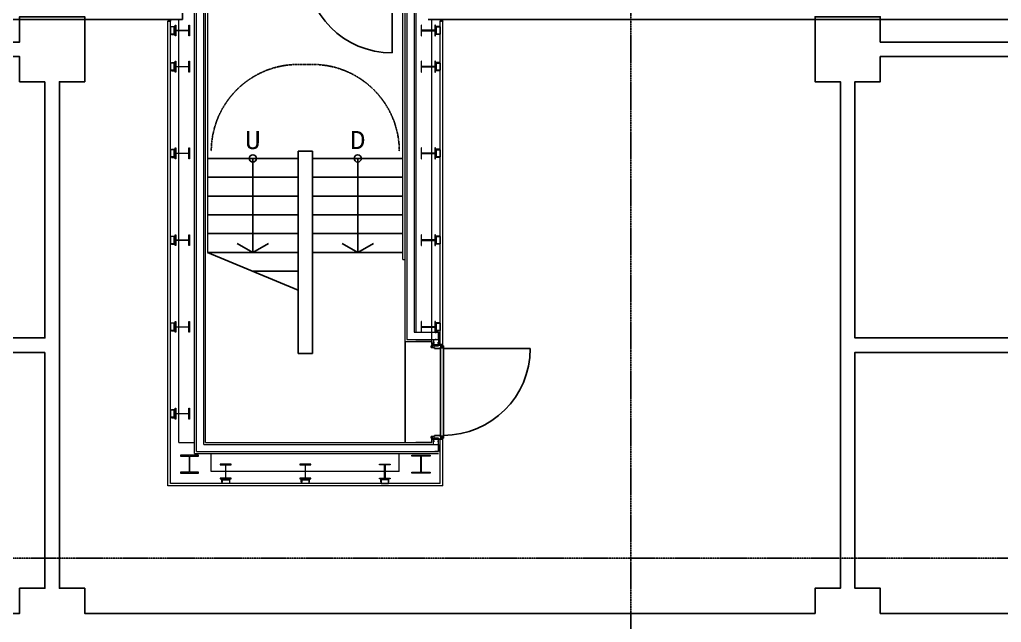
# Model space of a CAD drawing. Header units: millimetres. Extents: x -21841 to 195597, y -1659 to 112111.
# Drawn here: x 8215 to 9572, y 10661 to 11495 of the extents above; entities that cross this region are included whole.
import ezdxf
from ezdxf.enums import TextEntityAlignment as Align

# ---------------------------------------------------------------- set-up
doc = ezdxf.new("R2010")
doc.units = ezdxf.units.MM
doc.linetypes.add('X-N-FAB-L10$0$COL-CEN-LIN', pattern=[3.25, 2.5, -0.25, 0.25, -0.25])
doc.linetypes.add('X-N-FAB-L10$0$HIDDEN', pattern=[0.375, 0.25, -0.125])
for name, color, linetype in [('0-FMCS', 6, 'Continuous'), ('0-XREF', 7, 'Continuous'), ('X-N-FAB-L10$0$0-NC', 8, 'Continuous'), ('X-N-FAB-L10$0$0-ND', 8, 'Continuous'), ('X-N-FAB-L10$0$12', 8, 'Continuous'), ('X-N-FAB-L10$0$CCL', 8, 'X-N-FAB-L10$0$COL-CEN-LIN'), ('X-N-FAB-L10$0$DOOR', 8, 'Continuous'), ('X-N-FAB-L10$0$HID', 8, 'X-N-FAB-L10$0$HIDDEN'), ('X-N-FAB-L10$0$HR', 8, 'Continuous'), ('X-N-FAB-L10$0$ST', 8, 'Continuous'), ('X-N-FAB-L10$0$WALL-RC', 8, 'Continuous'), ('X-S-FAB-L10$0$0-DIM-TXT', 8, 'Continuous'), ('X-S-FAB-L10$0$Steel Frame-188K', 8, 'Continuous')]:
    doc.layers.add(name, color=color, linetype=linetype)
doc.layers.add('X-N-FAB-L10$0$ARC', color=8, linetype='Continuous', lineweight=0)
doc.layers.add('X-N-FAB-L10$0$STEEL1', color=8, linetype='Continuous', lineweight=0)
doc.styles.add('X-N-FAB-L10$0$ATS', font='monotxt.shx', dxfattribs={"bigfont": 'BIGFONT.shx'})
doc.styles.add('X-N-FAB-L10$0$CHINA', font='simplex.shx', dxfattribs={"width": 0.75, "bigfont": 'chineset.shx'})
doc.styles.add('X-N-FAB-L10$0$COL-NUM', font='romanc')
doc.styles.add('X-S-FAB-L10$0$CHINA', font='simplex.shx', dxfattribs={"width": 0.75, "bigfont": 'chineset.shx'})
doc.styles.add('X-S-FAB-L10$0$Standard', font='', dxfattribs={"width": 0.8})
doc.styles.add('X-S-FAB-L10$0$TG_NOTE_TEXT', font='simplex.shx', dxfattribs={"width": 0.75, "bigfont": 'chineset.shx'})
doc.styles.get('X-S-FAB-L10$0$Standard').set_extended_font_data('Microsoft JhengHei')

# ---------------------------------------------------------------- blocks, each defined once
blk = doc.blocks.new('X-N-FAB-L10')
at = {"layer": 'X-N-FAB-L10$0$12', "color": 8}
for p, q in [((8537.5, 11173), (8537.5, 11303)), ((8682.5, 11303), (8682.5, 11173)), ((8515.849, 11185.5), (8537.5, 11173)), ((8537.5, 11173), (8559.151, 11185.5)), ((8660.849, 11185.5), (8682.5, 11173)), ((8682.5, 11173), (8704.151, 11185.5))]:
    blk.add_line(p, q, dxfattribs=at)
for centre in [(8537.5, 11303), (8682.5, 11303)]:
    blk.add_circle(centre, 5, dxfattribs=at)
at = {"layer": 'X-N-FAB-L10$0$ARC', "color": 8}
for p, q in [((8475, 11570), (8475, 11173)), ((8745, 11163), (8745, 11570)), ((8420, 11495), (8423.5, 11495)), ((8745, 11163), (8748, 11163)), ((8800, 11045.5), (8796.5, 11045.5)), ((8800, 10914.5), (8796.5, 10914.5))]:
    blk.add_line(p, q, dxfattribs=at)
at = {"layer": 'X-N-FAB-L10$0$CCL', "color": 8}
for p, q in [((9060, 10600), (9060, 19760)), ((-720, 10750), (27370, 10750))]:
    blk.add_line(p, q, dxfattribs=at)
at = {"layer": 'X-N-FAB-L10$0$DOOR', "color": 8}
for p, q in [((8730, 11449), (8730, 11569)), ((8748, 11050), (8748, 10910)), ((8786.5, 11044), (8784, 11044)), ((8784, 11044), (8784, 11041.5)), ((8784, 11041.5), (8788.5, 11041.5)), ((8787.5, 11044), (8787.5, 11048)), ((8787.5, 11048), (8788.5, 11048)), ((8794, 11044), (8787.5, 11044)), ((8788.5, 11041.5), (8788.5, 11040)), ((8788.5, 11040), (8796.5, 11040)), ((8793, 11048), (8794, 11048)), ((8794, 11048), (8794, 11044)), ((8798.5, 11044), (8796.5, 11045.5)), ((8796.5, 11045.5), (8796.5, 11044)), ((8798.5, 11045.5), (8796.5, 11045.5)), ((8796.5, 11044), (8798.5, 11044)), ((8796.5, 11040), (8796.5, 11041.5)), ((8796.5, 11041.5), (8801, 11041.5)), ((8801, 11041), (8797, 11041)), ((8797, 11041), (8797, 10919)), ((8798.5, 11044), (8798.5, 11045.5)), ((8798.5, 11045.5), (8800, 11045.5)), ((8798.5, 11044), (8798.5, 11045.5)), ((8800, 11044), (8798.5, 11044)), ((8801, 11044), (8798.5, 11044)), ((8801, 11041.5), (8801, 11044)), ((8801, 10919), (8801, 11041)), ((8921, 11040), (8801, 11040)), ((8784, 10916), (8784, 10918.5)), ((8784, 10918.5), (8788.5, 10918.5)), ((8786.5, 10916), (8784, 10916)), ((8788.5, 10918.5), (8788.5, 10920)), ((8788.5, 10920), (8796.5, 10920)), ((8796.5, 10920), (8796.5, 10918.5)), ((8796.5, 10918.5), (8801, 10918.5)), ((8798.5, 10916), (8796.5, 10914.5)), ((8796.5, 10914.5), (8796.5, 10916)), ((8796.5, 10916), (8798.5, 10916)), ((8798.5, 10914.5), (8796.5, 10914.5)), ((8797, 10919), (8801, 10919)), ((8798.5, 10916), (8798.5, 10914.5)), ((8800, 10916), (8798.5, 10916)), ((8798.5, 10916), (8798.5, 10914.5)), ((8801, 10916), (8798.5, 10916)), ((8798.5, 10914.5), (8800, 10914.5)), ((8801, 10918.5), (8801, 10916))]:
    blk.add_line(p, q, dxfattribs=at)
for centre, radius, start, end in [((8730, 11569), 120, 180, 270), ((8800.702, 11044.75), 1.027, 133.098184, 226.901816), ((8801, 11040), 120, 270, 0), ((8800.702, 10915.25), 1.027, 133.098184, 226.901816)]:
    blk.add_arc(centre, radius, start, end, dxfattribs=at)
at = {"layer": 'X-N-FAB-L10$0$HID', "color": 8}
blk.add_line((8600, 11433), (8620, 11433), dxfattribs=at)
for centre, start, end in [((8600, 11313), 90, 180), ((8620, 11313), 360, 90)]:
    blk.add_arc(centre, 120, start, end, dxfattribs=at)
at = {"layer": 'X-N-FAB-L10$0$HR', "color": 8}
for p, q in [((8600, 11313), (8620, 11313)), ((8600, 11121), (8600, 11313)), ((8620, 11163), (8620, 11313)), ((8620, 11033), (8620, 11163)), ((8600, 11033), (8600, 11121)), ((8600, 11033), (8620, 11033))]:
    blk.add_line(p, q, dxfattribs=at)
at = {"layer": 'X-N-FAB-L10$0$ST', "color": 8}
for p, q in [((8600, 11303), (8475, 11303)), ((8620, 11303), (8745, 11303)), ((8600, 11277), (8475, 11277)), ((8620, 11277), (8745, 11277)), ((8600, 11251), (8475, 11251)), ((8620, 11251), (8745, 11251)), ((8600, 11225), (8475, 11225)), ((8620, 11225), (8745, 11225)), ((8600, 11199), (8475, 11199)), ((8620, 11199), (8745, 11199)), ((8600, 11173), (8475, 11173)), ((8475, 11173), (8600, 11121)), ((8620, 11173), (8745, 11173)), ((8600, 11147), (8537.5, 11147))]:
    blk.add_line(p, q, dxfattribs=at)
at = {"layer": 'X-N-FAB-L10$0$STEEL1', "color": 8}
for p, q in [((8469.5, 10907.5), (8469.5, 11572.5)), ((8472, 10910), (8472, 11570)), ((8748, 11050), (8748, 11570)), ((8750.5, 11572.5), (8750.5, 11052.5)), ((8457, 10895), (8457, 11535)), ((8459.5, 10897.5), (8459.5, 11535)), ((8760.5, 11535), (8760.5, 11062.5)), ((8763, 11535), (8763, 11062.5)), ((8421.5, 11495), (8420, 11495)), ((8420, 10850), (8420, 11493)), ((8420, 11493), (8423.5, 11493)), ((8420, 11493), (8421.5, 11493)), ((8421.5, 11493), (8423.5, 11495)), ((8421.5, 11493), (8421.5, 11495)), ((8421.5, 11495), (8423.5, 11495)), ((8421.5, 11493), (8421.5, 11495)), ((8423.5, 11493), (8421.5, 11493)), ((8423.5, 11495), (8423.5, 11493)), ((8423.5, 10853.5), (8423.5, 11493)), ((8428.5, 11485), (8423.5, 11485)), ((8423.5, 11485), (8423.5, 11475)), ((8425, 11485.6), (8430, 11485.6)), ((8425, 11485), (8425, 11485.6)), ((8429.4, 11485), (8425, 11485)), ((8428.5, 11475), (8428.5, 11485)), ((8429.4, 11480.6), (8429.4, 11485)), ((8430, 11472.5), (8430, 11487.5)), ((8430, 11487.5), (8430.9, 11487.5)), ((8430, 11485.6), (8430, 11480.6)), ((8430.9, 11487.5), (8430.9, 11480.3)), ((8435, 10910), (8435, 11495)), ((8449.1, 11480.3), (8449.1, 11487.5)), ((8449.1, 11487.5), (8450, 11487.5)), ((8450, 11487.5), (8450, 11472.5)), ((8770.9, 11487.5), (8770, 11487.5)), ((8770, 11487.5), (8770, 11472.5)), ((8770.9, 11480.3), (8770.9, 11487.5)), ((8785, 11045.5), (8785, 11495)), ((8790, 11487.5), (8789.1, 11487.5)), ((8789.1, 11487.5), (8789.1, 11480.3)), ((8790, 11472.5), (8790, 11487.5)), ((8795, 11485.6), (8790, 11485.6)), ((8790, 11485.6), (8790, 11480.6)), ((8790.6, 11480.6), (8790.6, 11485)), ((8790.6, 11485), (8795, 11485)), ((8791.5, 11475), (8791.5, 11485)), ((8791.5, 11485), (8796.5, 11485)), ((8795, 11485), (8795, 11485.6)), ((8800, 11495), (8796.5, 11495)), ((8798.5, 11493), (8796.5, 11495)), ((8796.5, 11495), (8796.5, 11493)), ((8798.5, 11495), (8796.5, 11495)), ((8796.5, 11045.5), (8796.5, 11493)), ((8800, 11493), (8796.5, 11493)), ((8796.5, 11493), (8798.5, 11493)), ((8796.5, 11485), (8796.5, 11475)), ((8798.5, 11493), (8798.5, 11495)), ((8798.5, 11495), (8800, 11495)), ((8798.5, 11493), (8798.5, 11495)), ((8800, 11493), (8798.5, 11493)), ((8800, 11045.5), (8800, 11493)), ((8423.5, 11475), (8428.5, 11475)), ((8429.4, 11475), (8425, 11475)), ((8425, 11475), (8425, 11474.4)), ((8425, 11474.4), (8430, 11474.4)), ((8430, 11480.6), (8429.4, 11480.6)), ((8430, 11479.4), (8429.4, 11479.4)), ((8429.4, 11479.4), (8429.4, 11475)), ((8430, 11474.4), (8430, 11479.4)), ((8430.9, 11472.5), (8430, 11472.5)), ((8430.9, 11480.3), (8449.1, 11480.3)), ((8449.1, 11479.7), (8430.9, 11479.7)), ((8430.9, 11479.7), (8430.9, 11472.5)), ((8449.1, 11472.5), (8449.1, 11479.7)), ((8450, 11472.5), (8449.1, 11472.5)), ((8770, 11472.5), (8770.9, 11472.5)), ((8789.1, 11480.3), (8770.9, 11480.3)), ((8770.9, 11472.5), (8770.9, 11479.7)), ((8770.9, 11479.7), (8789.1, 11479.7)), ((8789.1, 11479.7), (8789.1, 11472.5)), ((8789.1, 11472.5), (8790, 11472.5)), ((8790, 11480.6), (8790.6, 11480.6)), ((8790, 11474.4), (8790, 11479.4)), ((8790, 11479.4), (8790.6, 11479.4)), ((8795, 11474.4), (8790, 11474.4)), ((8790.6, 11479.4), (8790.6, 11475)), ((8790.6, 11475), (8795, 11475)), ((8796.5, 11475), (8791.5, 11475)), ((8795, 11475), (8795, 11474.4)), ((8428.5, 11435), (8423.5, 11435)), ((8423.5, 11435), (8423.5, 11425)), ((8425, 11435.6), (8430, 11435.6)), ((8425, 11435), (8425, 11435.6)), ((8429.4, 11435), (8425, 11435)), ((8428.5, 11425), (8428.5, 11435)), ((8429.4, 11430.6), (8429.4, 11435)), ((8430, 11430.6), (8429.4, 11430.6)), ((8430, 11422.5), (8430, 11437.5)), ((8430, 11437.5), (8430.9, 11437.5)), ((8430, 11435.6), (8430, 11430.6)), ((8430.9, 11437.5), (8430.9, 11430.3)), ((8430.9, 11430.3), (8449.1, 11430.3)), ((8449.1, 11430.3), (8449.1, 11437.5)), ((8449.1, 11437.5), (8450, 11437.5)), ((8450, 11437.5), (8450, 11422.5)), ((8770.9, 11437.5), (8770, 11437.5)), ((8770, 11437.5), (8770, 11422.5)), ((8770.9, 11430.3), (8770.9, 11437.5)), ((8789.1, 11430.3), (8770.9, 11430.3)), ((8790, 11437.5), (8789.1, 11437.5)), ((8789.1, 11437.5), (8789.1, 11430.3)), ((8790, 11422.5), (8790, 11437.5)), ((8795, 11435.6), (8790, 11435.6)), ((8790, 11435.6), (8790, 11430.6)), ((8790, 11430.6), (8790.6, 11430.6)), ((8790.6, 11430.6), (8790.6, 11435)), ((8790.6, 11435), (8795, 11435)), ((8791.5, 11425), (8791.5, 11435)), ((8791.5, 11435), (8796.5, 11435)), ((8795, 11435), (8795, 11435.6)), ((8796.5, 11435), (8796.5, 11425)), ((8423.5, 11425), (8428.5, 11425)), ((8429.4, 11425), (8425, 11425)), ((8425, 11425), (8425, 11424.4)), ((8425, 11424.4), (8430, 11424.4)), ((8430, 11429.4), (8429.4, 11429.4)), ((8429.4, 11429.4), (8429.4, 11425)), ((8430, 11424.4), (8430, 11429.4)), ((8430.9, 11422.5), (8430, 11422.5)), ((8449.1, 11429.7), (8430.9, 11429.7)), ((8430.9, 11429.7), (8430.9, 11422.5)), ((8449.1, 11422.5), (8449.1, 11429.7)), ((8450, 11422.5), (8449.1, 11422.5)), ((8770, 11422.5), (8770.9, 11422.5)), ((8770.9, 11422.5), (8770.9, 11429.7)), ((8770.9, 11429.7), (8789.1, 11429.7)), ((8789.1, 11429.7), (8789.1, 11422.5)), ((8789.1, 11422.5), (8790, 11422.5)), ((8790, 11424.4), (8790, 11429.4)), ((8790, 11429.4), (8790.6, 11429.4)), ((8795, 11424.4), (8790, 11424.4)), ((8790.6, 11429.4), (8790.6, 11425)), ((8790.6, 11425), (8795, 11425)), ((8796.5, 11425), (8791.5, 11425)), ((8795, 11425), (8795, 11424.4)), ((8428.5, 11315), (8423.5, 11315)), ((8423.5, 11315), (8423.5, 11305)), ((8425, 11315.6), (8430, 11315.6)), ((8425, 11315), (8425, 11315.6)), ((8429.4, 11315), (8425, 11315)), ((8428.5, 11305), (8428.5, 11315)), ((8429.4, 11310.6), (8429.4, 11315)), ((8430, 11310.6), (8429.4, 11310.6)), ((8430, 11309.4), (8429.4, 11309.4)), ((8429.4, 11309.4), (8429.4, 11305)), ((8430, 11302.5), (8430, 11317.5)), ((8430, 11317.5), (8430.9, 11317.5)), ((8430, 11315.6), (8430, 11310.6)), ((8430, 11304.4), (8430, 11309.4)), ((8430.9, 11317.5), (8430.9, 11310.3)), ((8430.9, 11310.3), (8449.1, 11310.3)), ((8449.1, 11309.7), (8430.9, 11309.7)), ((8430.9, 11309.7), (8430.9, 11302.5)), ((8449.1, 11310.3), (8449.1, 11317.5)), ((8449.1, 11317.5), (8450, 11317.5)), ((8449.1, 11302.5), (8449.1, 11309.7)), ((8450, 11317.5), (8450, 11302.5)), ((8770.9, 11317.5), (8770, 11317.5)), ((8770, 11317.5), (8770, 11302.5)), ((8770.9, 11310.3), (8770.9, 11317.5)), ((8789.1, 11310.3), (8770.9, 11310.3)), ((8770.9, 11302.5), (8770.9, 11309.7)), ((8770.9, 11309.7), (8789.1, 11309.7)), ((8790, 11317.5), (8789.1, 11317.5)), ((8789.1, 11317.5), (8789.1, 11310.3)), ((8789.1, 11309.7), (8789.1, 11302.5)), ((8790, 11302.5), (8790, 11317.5)), ((8795, 11315.6), (8790, 11315.6)), ((8790, 11315.6), (8790, 11310.6)), ((8790, 11310.6), (8790.6, 11310.6)), ((8790, 11304.4), (8790, 11309.4)), ((8790, 11309.4), (8790.6, 11309.4)), ((8790.6, 11310.6), (8790.6, 11315)), ((8790.6, 11315), (8795, 11315)), ((8790.6, 11309.4), (8790.6, 11305)), ((8791.5, 11305), (8791.5, 11315)), ((8791.5, 11315), (8796.5, 11315)), ((8795, 11315), (8795, 11315.6)), ((8796.5, 11315), (8796.5, 11305)), ((8423.5, 11305), (8428.5, 11305)), ((8429.4, 11305), (8425, 11305)), ((8425, 11305), (8425, 11304.4)), ((8425, 11304.4), (8430, 11304.4)), ((8430.9, 11302.5), (8430, 11302.5)), ((8450, 11302.5), (8449.1, 11302.5)), ((8770, 11302.5), (8770.9, 11302.5)), ((8789.1, 11302.5), (8790, 11302.5)), ((8795, 11304.4), (8790, 11304.4)), ((8790.6, 11305), (8795, 11305)), ((8796.5, 11305), (8791.5, 11305)), ((8795, 11305), (8795, 11304.4)), ((8428.5, 11195), (8423.5, 11195)), ((8423.5, 11195), (8423.5, 11185)), ((8425, 11195.6), (8430, 11195.6)), ((8425, 11195), (8425, 11195.6)), ((8429.4, 11195), (8425, 11195)), ((8428.5, 11185), (8428.5, 11195)), ((8429.4, 11190.6), (8429.4, 11195)), ((8430, 11190.6), (8429.4, 11190.6)), ((8430, 11189.4), (8429.4, 11189.4)), ((8429.4, 11189.4), (8429.4, 11185)), ((8430, 11182.5), (8430, 11197.5)), ((8430, 11197.5), (8430.9, 11197.5)), ((8430, 11195.6), (8430, 11190.6)), ((8430, 11184.4), (8430, 11189.4)), ((8430.9, 11197.5), (8430.9, 11190.3)), ((8430.9, 11190.3), (8449.1, 11190.3)), ((8449.1, 11189.7), (8430.9, 11189.7)), ((8430.9, 11189.7), (8430.9, 11182.5)), ((8449.1, 11190.3), (8449.1, 11197.5)), ((8449.1, 11197.5), (8450, 11197.5)), ((8449.1, 11182.5), (8449.1, 11189.7)), ((8450, 11197.5), (8450, 11182.5)), ((8770.9, 11197.5), (8770, 11197.5)), ((8770, 11197.5), (8770, 11182.5)), ((8770.9, 11190.3), (8770.9, 11197.5)), ((8789.1, 11190.3), (8770.9, 11190.3)), ((8770.9, 11182.5), (8770.9, 11189.7)), ((8770.9, 11189.7), (8789.1, 11189.7)), ((8790, 11197.5), (8789.1, 11197.5)), ((8789.1, 11197.5), (8789.1, 11190.3)), ((8789.1, 11189.7), (8789.1, 11182.5)), ((8790, 11182.5), (8790, 11197.5)), ((8795, 11195.6), (8790, 11195.6)), ((8790, 11195.6), (8790, 11190.6)), ((8790, 11190.6), (8790.6, 11190.6)), ((8790, 11184.4), (8790, 11189.4)), ((8790, 11189.4), (8790.6, 11189.4)), ((8790.6, 11190.6), (8790.6, 11195)), ((8790.6, 11195), (8795, 11195)), ((8790.6, 11189.4), (8790.6, 11185)), ((8791.5, 11185), (8791.5, 11195)), ((8791.5, 11195), (8796.5, 11195)), ((8795, 11195), (8795, 11195.6)), ((8796.5, 11195), (8796.5, 11185)), ((8423.5, 11185), (8428.5, 11185)), ((8429.4, 11185), (8425, 11185)), ((8425, 11185), (8425, 11184.4)), ((8425, 11184.4), (8430, 11184.4)), ((8430.9, 11182.5), (8430, 11182.5)), ((8450, 11182.5), (8449.1, 11182.5)), ((8770, 11182.5), (8770.9, 11182.5)), ((8789.1, 11182.5), (8790, 11182.5)), ((8795, 11184.4), (8790, 11184.4)), ((8790.6, 11185), (8795, 11185)), ((8796.5, 11185), (8791.5, 11185)), ((8795, 11185), (8795, 11184.4)), ((8430, 11062.5), (8430, 11077.5)), ((8430, 11077.5), (8430.9, 11077.5)), ((8430.9, 11077.5), (8430.9, 11070.3)), ((8449.1, 11070.3), (8449.1, 11077.5)), ((8449.1, 11077.5), (8450, 11077.5)), ((8450, 11077.5), (8450, 11062.5)), ((8770.9, 11077.5), (8770, 11077.5)), ((8770, 11077.5), (8770, 11062.5)), ((8770.9, 11070.3), (8770.9, 11077.5)), ((8790, 11077.5), (8789.1, 11077.5)), ((8789.1, 11077.5), (8789.1, 11070.3)), ((8790, 11062.5), (8790, 11077.5)), ((8428.5, 11075), (8423.5, 11075)), ((8423.5, 11075), (8423.5, 11065)), ((8423.5, 11065), (8428.5, 11065)), ((8425, 11075.6), (8430, 11075.6)), ((8425, 11075), (8425, 11075.6)), ((8429.4, 11075), (8425, 11075)), ((8429.4, 11065), (8425, 11065)), ((8425, 11065), (8425, 11064.4)), ((8425, 11064.4), (8430, 11064.4)), ((8428.5, 11065), (8428.5, 11075)), ((8429.4, 11070.6), (8429.4, 11075)), ((8430, 11070.6), (8429.4, 11070.6)), ((8430, 11069.4), (8429.4, 11069.4)), ((8429.4, 11069.4), (8429.4, 11065)), ((8430, 11075.6), (8430, 11070.6)), ((8430, 11064.4), (8430, 11069.4)), ((8430.9, 11070.3), (8449.1, 11070.3)), ((8449.1, 11069.7), (8430.9, 11069.7)), ((8430.9, 11069.7), (8430.9, 11062.5)), ((8449.1, 11062.5), (8449.1, 11069.7)), ((8789.1, 11070.3), (8770.9, 11070.3)), ((8770.9, 11062.5), (8770.9, 11069.7)), ((8770.9, 11069.7), (8789.1, 11069.7)), ((8789.1, 11069.7), (8789.1, 11062.5)), ((8795, 11075.6), (8790, 11075.6)), ((8790, 11075.6), (8790, 11070.6)), ((8790, 11070.6), (8790.6, 11070.6)), ((8790, 11064.4), (8790, 11069.4)), ((8790, 11069.4), (8790.6, 11069.4)), ((8795, 11064.4), (8790, 11064.4)), ((8790.6, 11070.6), (8790.6, 11075)), ((8790.6, 11075), (8795, 11075)), ((8790.6, 11069.4), (8790.6, 11065)), ((8790.6, 11065), (8795, 11065)), ((8791.5, 11065), (8791.5, 11075)), ((8791.5, 11075), (8796.5, 11075)), ((8796.5, 11065), (8791.5, 11065)), ((8795, 11075), (8795, 11075.6)), ((8795, 11065), (8795, 11064.4)), ((8796.5, 11075), (8796.5, 11065)), ((8430.9, 11062.5), (8430, 11062.5)), ((8450, 11062.5), (8449.1, 11062.5)), ((8750.5, 11052.5), (8794, 11052.5)), ((8760.5, 11062.5), (8794, 11062.5)), ((8770, 11062.5), (8770.9, 11062.5)), ((8787.5, 11052.5), (8787.5, 11044)), ((8789.1, 11062.5), (8790, 11062.5)), ((8794, 11062.5), (8790, 11062.5)), ((8790, 11062.5), (8790, 11061.5)), ((8790, 11053.5), (8790, 11052.5)), ((8790, 11052.5), (8794, 11052.5)), ((8794, 11062.5), (8794, 11044)), ((8794, 11052.5), (8794, 11062.5)), ((8748, 11050), (8785, 11050)), ((8785, 11050), (8763, 11050)), ((8785, 11050), (8785, 11044)), ((8785, 11050), (8785, 11045.5)), ((8785, 11045.5), (8800, 11045.5)), ((8425, 10955.6), (8430, 10955.6)), ((8425, 10955), (8425, 10955.6)), ((8430, 10942.5), (8430, 10957.5)), ((8430, 10957.5), (8430.9, 10957.5)), ((8430, 10955.6), (8430, 10950.6)), ((8430.9, 10957.5), (8430.9, 10950.3)), ((8449.1, 10950.3), (8449.1, 10957.5)), ((8449.1, 10957.5), (8450, 10957.5)), ((8450, 10957.5), (8450, 10942.5)), ((8428.5, 10955), (8423.5, 10955)), ((8423.5, 10955), (8423.5, 10945)), ((8423.5, 10945), (8428.5, 10945)), ((8429.4, 10955), (8425, 10955)), ((8429.4, 10945), (8425, 10945)), ((8425, 10945), (8425, 10944.4)), ((8425, 10944.4), (8430, 10944.4)), ((8428.5, 10945), (8428.5, 10955)), ((8429.4, 10950.6), (8429.4, 10955)), ((8430, 10950.6), (8429.4, 10950.6)), ((8430, 10949.4), (8429.4, 10949.4)), ((8429.4, 10949.4), (8429.4, 10945)), ((8430, 10944.4), (8430, 10949.4)), ((8430.9, 10942.5), (8430, 10942.5)), ((8430.9, 10950.3), (8449.1, 10950.3)), ((8449.1, 10949.7), (8430.9, 10949.7)), ((8430.9, 10949.7), (8430.9, 10942.5)), ((8449.1, 10942.5), (8449.1, 10949.7)), ((8450, 10942.5), (8449.1, 10942.5)), ((8785, 10910), (8785, 10916)), ((8785, 10910), (8785, 10914.5)), ((8785, 10914.5), (8800, 10914.5)), ((8787.5, 10907.5), (8787.5, 10916)), ((8794, 10916), (8787.5, 10916)), ((8787.5, 10916), (8787.5, 10912)), ((8794, 10897.5), (8794, 10916)), ((8794, 10912), (8794, 10916)), ((8796.5, 10853.5), (8796.5, 10914.5)), ((8800, 10850), (8800, 10914.5)), ((8435, 10910), (8457, 10910)), ((8469.5, 10907.5), (8794, 10907.5)), ((8472, 10910), (8785, 10910)), ((8785, 10910), (8763, 10910)), ((8787.5, 10912), (8788.5, 10912)), ((8790, 10906.5), (8790, 10907.5)), ((8790, 10907.5), (8794, 10907.5)), ((8793, 10912), (8794, 10912)), ((8794, 10907.5), (8794, 10897.5)), ((8462.5, 10892.5), (8437.5, 10892.5)), ((8437.5, 10892.5), (8437.5, 10891.1)), ((8437.5, 10891.1), (8449.55, 10891.1)), ((8449.55, 10891.1), (8449.55, 10868.9)), ((8450.45, 10868.9), (8450.45, 10891.1)), ((8450.45, 10891.1), (8462.5, 10891.1)), ((8457, 10895), (8794, 10895)), ((8459.5, 10897.5), (8794, 10897.5)), ((8462.5, 10891.1), (8462.5, 10892.5)), ((8480, 10870), (8480, 10895)), ((8740, 10870), (8740, 10895)), ((8757.5, 10892.5), (8782.5, 10892.5)), ((8757.5, 10891.1), (8757.5, 10892.5)), ((8769.55, 10891.1), (8757.5, 10891.1)), ((8769.55, 10868.9), (8769.55, 10891.1)), ((8782.5, 10891.1), (8770.45, 10891.1)), ((8770.45, 10891.1), (8770.45, 10868.9)), ((8782.5, 10892.5), (8782.5, 10891.1)), ((8790, 10897.5), (8790, 10898.5)), ((8794, 10897.5), (8790, 10897.5)), ((8507.5, 10880), (8492.5, 10880)), ((8492.5, 10880), (8492.5, 10879.1)), ((8492.5, 10879.1), (8499.7, 10879.1)), ((8499.7, 10879.1), (8499.7, 10860.9)), ((8500.3, 10860.9), (8500.3, 10879.1)), ((8500.3, 10879.1), (8507.5, 10879.1)), ((8507.5, 10879.1), (8507.5, 10880)), ((8617.5, 10880), (8602.5, 10880)), ((8602.5, 10880), (8602.5, 10879.1)), ((8602.5, 10879.1), (8609.7, 10879.1)), ((8609.7, 10879.1), (8609.7, 10860.9)), ((8610.3, 10860.9), (8610.3, 10879.1)), ((8610.3, 10879.1), (8617.5, 10879.1)), ((8617.5, 10879.1), (8617.5, 10880)), ((8712.5, 10879.1), (8712.5, 10880)), ((8712.5, 10880), (8727.5, 10880)), ((8719.7, 10879.1), (8712.5, 10879.1)), ((8719.7, 10860.9), (8719.7, 10879.1)), ((8727.5, 10879.1), (8720.3, 10879.1)), ((8720.3, 10879.1), (8720.3, 10860.9)), ((8727.5, 10880), (8727.5, 10879.1)), ((8449.55, 10868.9), (8437.5, 10868.9)), ((8437.5, 10868.9), (8437.5, 10867.5)), ((8437.5, 10867.5), (8462.5, 10867.5)), ((8462.5, 10868.9), (8450.45, 10868.9)), ((8462.5, 10867.5), (8462.5, 10868.9)), ((8740, 10870), (8480, 10870)), ((8499.7, 10860.9), (8492.5, 10860.9)), ((8492.5, 10860.9), (8492.5, 10860)), ((8507.5, 10860.9), (8500.3, 10860.9)), ((8507.5, 10860), (8507.5, 10860.9)), ((8609.7, 10860.9), (8602.5, 10860.9)), ((8602.5, 10860.9), (8602.5, 10860)), ((8617.5, 10860.9), (8610.3, 10860.9)), ((8617.5, 10860), (8617.5, 10860.9)), ((8712.5, 10860), (8712.5, 10860.9)), ((8712.5, 10860.9), (8719.7, 10860.9)), ((8720.3, 10860.9), (8727.5, 10860.9)), ((8727.5, 10860.9), (8727.5, 10860)), ((8757.5, 10867.5), (8757.5, 10868.9)), ((8757.5, 10868.9), (8769.55, 10868.9)), ((8782.5, 10867.5), (8757.5, 10867.5)), ((8770.45, 10868.9), (8782.5, 10868.9)), ((8782.5, 10868.9), (8782.5, 10867.5)), ((8800, 10850), (8420, 10850)), ((8796.5, 10853.5), (8423.5, 10853.5)), ((8492.5, 10860), (8507.5, 10860)), ((8494.4, 10855), (8494.4, 10860)), ((8494.4, 10860), (8499.4, 10860)), ((8495, 10855), (8494.4, 10855)), ((8499.4, 10859.4), (8495, 10859.4)), ((8495, 10859.4), (8495, 10855)), ((8495, 10858.5), (8505, 10858.5)), ((8495, 10853.5), (8495, 10858.5)), ((8505, 10853.5), (8495, 10853.5)), ((8499.4, 10860), (8499.4, 10859.4)), ((8505.6, 10860), (8500.6, 10860)), ((8500.6, 10860), (8500.6, 10859.4)), ((8500.6, 10859.4), (8505, 10859.4)), ((8505, 10859.4), (8505, 10855)), ((8505, 10858.5), (8505, 10853.5)), ((8505, 10855), (8505.6, 10855)), ((8505.6, 10855), (8505.6, 10860)), ((8602.5, 10860), (8617.5, 10860)), ((8604.4, 10855), (8604.4, 10860)), ((8604.4, 10860), (8609.4, 10860)), ((8605, 10855), (8604.4, 10855)), ((8609.4, 10859.4), (8605, 10859.4)), ((8605, 10859.4), (8605, 10855)), ((8605, 10858.5), (8615, 10858.5)), ((8605, 10853.5), (8605, 10858.5)), ((8615, 10853.5), (8605, 10853.5)), ((8609.4, 10860), (8609.4, 10859.4)), ((8615.6, 10860), (8610.6, 10860)), ((8610.6, 10860), (8610.6, 10859.4)), ((8610.6, 10859.4), (8615, 10859.4)), ((8615, 10859.4), (8615, 10855)), ((8615, 10858.5), (8615, 10853.5)), ((8615, 10855), (8615.6, 10855)), ((8615.6, 10855), (8615.6, 10860)), ((8727.5, 10860), (8712.5, 10860)), ((8714.4, 10855), (8714.4, 10860)), ((8714.4, 10860), (8719.4, 10860)), ((8715, 10855), (8714.4, 10855)), ((8719.4, 10859.4), (8715, 10859.4)), ((8715, 10859.4), (8715, 10855)), ((8725, 10858.5), (8715, 10858.5)), ((8715, 10858.5), (8715, 10853.5)), ((8715, 10853.5), (8725, 10853.5)), ((8719.4, 10860), (8719.4, 10859.4)), ((8725.6, 10860), (8720.6, 10860)), ((8720.6, 10860), (8720.6, 10859.4)), ((8720.6, 10859.4), (8725, 10859.4)), ((8725, 10859.4), (8725, 10855)), ((8725, 10853.5), (8725, 10858.5)), ((8725, 10855), (8725.6, 10855)), ((8725.6, 10855), (8725.6, 10860))]:
    blk.add_line(p, q, dxfattribs=at)
for centre, start, end in [((8418.449, 11494), 327.185166, 32.814834), ((8801.551, 11494), 147.185166, 212.814834)]:
    blk.add_arc(centre, 1.845, start, end, dxfattribs=at)
at = {"layer": 'X-N-FAB-L10$0$WALL-RC', "color": 8}
for p, q in [((8440, 11495), (8440, 11515)), ((8440, 11495), (3380, 11495)), ((13615, 11495), (8780, 11495))]:
    blk.add_line(p, q, dxfattribs=at)
at = {"layer": 'X-N-FAB-L10$0$0-NC', "color": 8, "style": 'X-N-FAB-L10$0$COL-NUM'}
for p in [(1860, 19880), (2760, 19880), (3660, 19880), (4560, 19880), (5460, 19880), (6360, 19880), (7260, 19880), (8160, 19880), (9060, 19880), (9960, 19880), (10860, 19880), (11760, 19880), (12660, 19880), (13560, 19880), (14460, 19880), (15360, 19880), (16260, 19880), (17160, 19880), (18060, 19880), (18960, 19880), (19860, 19880), (20760, 19880), (21660, 19880), (22560, 19880), (-840, 13950), (-840, 13350), (-840, 12750), (-840, 12150), (-840, 11550), (-840, 10750)]:
    blk.add_attdef('GRID-Y', text='', height=120, dxfattribs=at).set_placement(p, align=Align.MIDDLE_CENTER)
at = {"layer": 'X-N-FAB-L10$0$0-ND', "color": 8, "style": 'X-N-FAB-L10$0$CHINA'}
blk.add_attdef('NO', text='', height=33.333, dxfattribs=at).set_placement((23327.5, 11380), align=Align.MIDDLE)
at = {"layer": 'X-N-FAB-L10$0$ST', "color": 8, "style": 'X-N-FAB-L10$0$ATS'}
for s, p in [('U', (8537.5, 11328.49)), ('D', (8682.5, 11328.49))]:
    blk.add_text(s, height=25, dxfattribs=at).set_placement(p, align=Align.MIDDLE_CENTER)
blk = doc.blocks.new('X-S-FAB-L10')
at = {"layer": 'X-S-FAB-L10$0$Steel Frame-188K'}
blk.add_lwpolyline([(6885, 11464), (7354.516, 11464), (7354.516, 11499), (7444.516, 11499), (7444.516, 11464), (8215, 11464), (8215, 11499), (8305, 11499), (8305, 11409), (8270, 11409), (8270, 10708.606), (8305, 10708.606), (8305, 10673.606), (9315, 10673.606), (9315, 10708.606), (9350, 10708.606), (9350, 11409), (9315, 11409), (9315, 11499), (9405, 11499), (9405, 11464), (10155, 11464)], dxfattribs=at)
for points in [[(8250, 11409), (8215, 11409), (8215, 11444), (7835.632, 11444), (7835.632, 11054.706), (8250, 11054.706)], [(9701.752, 11444), (9405, 11444), (9405, 11409), (9370, 11409), (9370, 11054.706), (9701.752, 11054.706)], [(8250, 11034.706), (7835.632, 11034.706), (7835.632, 10673.606), (8215, 10673.606), (8215, 10708.606), (8250, 10708.606)], [(9701.752, 11034.706), (9370, 11034.706), (9370, 10708.606), (9405, 10708.606), (9405, 10673.606), (9701.752, 10673.606)]]:
    blk.add_lwpolyline(points, close=True, dxfattribs=at)
at = {"style": 'X-S-FAB-L10$0$TG_NOTE_TEXT', "width": 0.5, "flags": 1}
for p in [(7463.301, 9020), (18268.251, 8649), (11197.77, 4800.167), (16485.801, 4800.167), (25420.27, 2635), (13360, 320.001, 0), (7463.301, -33.333)]:
    blk.add_attdef('WH', text='', height=20, dxfattribs=at).set_placement(p, align=Align.BOTTOM_LEFT)
at = {"width": 0.5}
for style, p in [('X-S-FAB-L10$0$TG_NOTE_TEXT', (7585, 9020)), ('X-S-FAB-L10$0$TG_NOTE_TEXT', (18389.95, 8649)), ('X-S-FAB-L10$0$TG_NOTE_TEXT', (11117.5, 4813.5)), ('X-S-FAB-L10$0$TG_NOTE_TEXT', (16607.5, 4813.5)), ('X-S-FAB-L10$0$TG_NOTE_TEXT', (25350, 2635)), ('X-S-FAB-L10$0$Standard', (13129.375, 325.001, 0)), ('X-S-FAB-L10$0$TG_NOTE_TEXT', (7585, -20))]:
    blk.add_attdef('DESC', text='', height=10, dxfattribs=dict(at, style=style)).set_placement(p, align=Align.BOTTOM_LEFT)
for tag, style, p in [('TYPE', 'X-S-FAB-L10$0$TG_NOTE_TEXT', (7619.286, 9020)), ('NO', 'X-S-FAB-L10$0$TG_NOTE_TEXT', (7650.095, 9020)), ('TYPE', 'X-S-FAB-L10$0$TG_NOTE_TEXT', (18424.236, 8649)), ('NO', 'X-S-FAB-L10$0$TG_NOTE_TEXT', (18455.045, 8649)), ('NO', 'X-S-FAB-L10$0$TG_NOTE_TEXT', (11088.595, 4813.5)), ('TYPE', 'X-S-FAB-L10$0$TG_NOTE_TEXT', (11151.786, 4813.5)), ('TYPE', 'X-S-FAB-L10$0$TG_NOTE_TEXT', (16641.786, 4813.5)), ('NO', 'X-S-FAB-L10$0$TG_NOTE_TEXT', (16672.595, 4813.5)), ('NO', 'X-S-FAB-L10$0$TG_NOTE_TEXT', (25313, 2635)), ('TYPE', 'X-S-FAB-L10$0$TG_NOTE_TEXT', (25350, 2635)), ('NO', 'X-S-FAB-L10$0$Standard', (13100, 320.001, 0)), ('TYPE', 'X-S-FAB-L10$0$Standard', (13129.375, 320.001, 0)), ('TYPE', 'X-S-FAB-L10$0$TG_NOTE_TEXT', (7619.286, -20)), ('NO', 'X-S-FAB-L10$0$TG_NOTE_TEXT', (7650.095, -20))]:
    blk.add_attdef(tag, text='', height=10, dxfattribs=dict(at, style=style)).set_placement(p, align=Align.BOTTOM_RIGHT)
at = {"style": 'X-S-FAB-L10$0$TG_NOTE_TEXT', "width": 0.5, "flags": 1}
for rotation, p in [(180, (43, 7480)), (180, (943, 7480)), (90, (24310, 3717.77)), (270, (17080, 1711.699))]:
    blk.add_attdef('WH', text='', height=20, rotation=rotation, dxfattribs=at).set_placement(p, align=Align.BOTTOM_LEFT)
at = {"width": 0.5}
for rotation, style, p in [(180, 'X-S-FAB-L10$0$Standard', (317.625, 7480)), (180, 'X-S-FAB-L10$0$Standard', (1217.625, 7480)), (90, 'X-S-FAB-L10$0$TG_NOTE_TEXT', (24310, 3647.5)), (270, 'X-S-FAB-L10$0$TG_NOTE_TEXT', (17080, 1605))]:
    blk.add_attdef('DESC', text='', height=10, rotation=rotation, dxfattribs=dict(at, style=style)).set_placement(p, align=Align.BOTTOM_LEFT)
for tag, rotation, style, p in [('TYPE', 180, 'X-S-FAB-L10$0$Standard', (317.625, 7480)), ('NO', 180, 'X-S-FAB-L10$0$Standard', (347, 7480)), ('TYPE', 180, 'X-S-FAB-L10$0$Standard', (1217.625, 7480)), ('NO', 180, 'X-S-FAB-L10$0$Standard', (1247, 7480)), ('TYPE', 90, 'X-S-FAB-L10$0$TG_NOTE_TEXT', (24310, 3647.5)), ('NO', 90, 'X-S-FAB-L10$0$TG_NOTE_TEXT', (24310, 3610.5)), ('TYPE', 270, 'X-S-FAB-L10$0$TG_NOTE_TEXT', (17080, 1605)), ('NO', 270, 'X-S-FAB-L10$0$TG_NOTE_TEXT', (17080, 1573))]:
    blk.add_attdef(tag, text='', height=10, rotation=rotation, dxfattribs=dict(at, style=style)).set_placement(p, align=Align.BOTTOM_RIGHT)
at = {"layer": 'X-S-FAB-L10$0$0-DIM-TXT', "style": 'X-S-FAB-L10$0$CHINA', "width": 0.75}
for p in [(667.414, 7855.1, -2689.4), (22627.353, 6728.814), (25644.722, 6728.814), (24778.787, 5569.051), (1118.252, 4980), (417.801, 4594.623), (23874.84, 4355), (22927.43, 4330.122), (23749.869, 3901.367), (417.801, 3765.236), (1118.252, 3730), (417.801, 3115.79), (536.882, 2227.832), (16908.994, 1782.652), (888.445, 880.466), (16977.43, 750), (18878.841, 750), (25641.221, 553.233), (21364.03, 526.894)]:
    blk.add_attdef('HIG', text='', height=80, dxfattribs=at).set_placement(p, align=Align.MIDDLE_LEFT)

msp = doc.modelspace()

# ---------------------------------------------------------------- block references
at = {"layer": '0-FMCS', "color": 5}
for name in ['X-N-FAB-L10', 'X-S-FAB-L10']:
    msp.add_blockref(name, (0, 0), dxfattribs=at)
at = {"layer": '0-XREF'}
msp.add_blockref('X-N-FAB-L10', (0, 0), dxfattribs=at)

doc.saveas('drawing.dxf')
